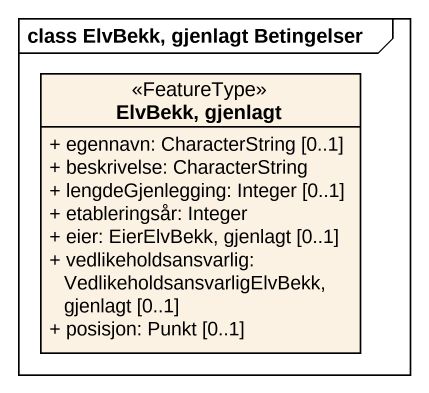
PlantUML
@startuml
mainframe class ElvBekk, gjenlagt Betingelser
hide circle
hide empty members
skinparam classAttributeIconSize 0
class "ElvBekk, gjenlagt" as ElvBekk_gjenlagt <<FeatureType>> {
  + egennavn: CharacterString [0..1]
  + beskrivelse: CharacterString
  + lengdeGjenlegging: Integer [0..1]
  + etableringsår: Integer
  + eier: EierElvBekk, gjenlagt [0..1]
  + vedlikeholdsansvarlig: VedlikeholdsansvarligElvBekk, gjenlagt [0..1]
  + posisjon: Punkt [0..1]
}
@enduml
